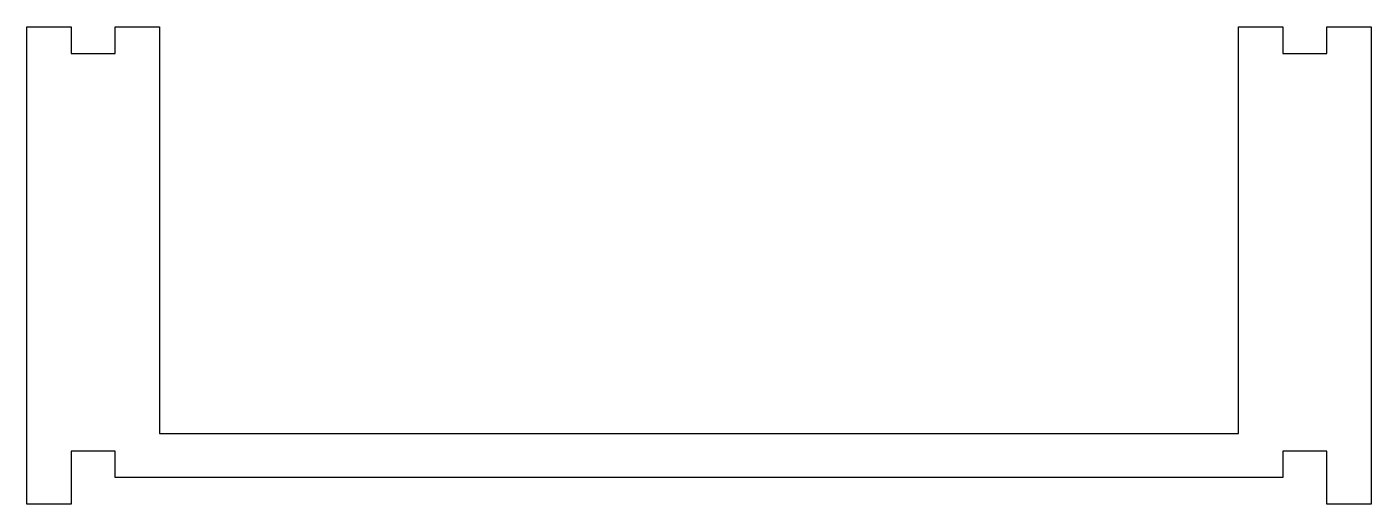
# Model space of a CAD drawing. Header units: millimetres. Extents: x -214 to -62, y -54 to 0.
import ezdxf

# ---------------------------------------------------------------- set-up
doc = ezdxf.new("R2010")
doc.units = ezdxf.units.MM
doc.layers.get('0').update_dxf_attribs({"linetype": 'CONTINUOUS'})

msp = doc.modelspace()

# ---------------------------------------------------------------- linework, layer by layer
msp.add_lwpolyline([(-203.5, -51), (-203.5, -48), (-208.5, -48), (-208.5, -54), (-213.5, -54), (-213.5, 0), (-208.5, 0), (-208.5, -3), (-203.5, -3), (-203.5, 0), (-198.5, 0), (-198.5, -46), (-76.5, -46), (-76.5, 0), (-71.5, 0), (-71.5, -3), (-66.5, -3), (-66.5, 0), (-61.5, 0), (-61.5, -54), (-66.5, -54), (-66.5, -48), (-71.5, -48), (-71.5, -51)], close=True)

doc.saveas('drawing.dxf')
